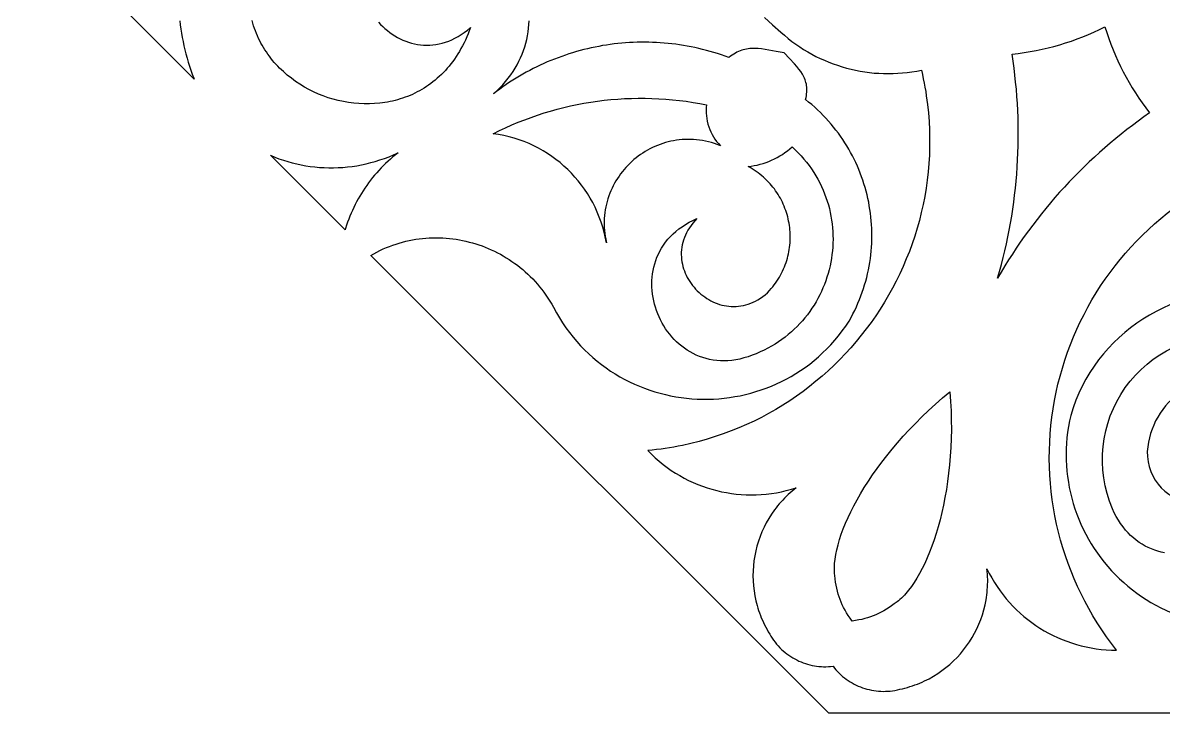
# Model space of a CAD drawing. Extents: x -492 to 492, y -420 to 420.
# Drawn here: x -173.3 to -29.7, y -173.3 to -86.3 of the extents above; entities that cross this region are included whole.
import ezdxf

# ---------------------------------------------------------------- set-up
doc = ezdxf.new("R2010")
doc.units = 0
doc.layers.add('LAYER_1', color=18, linetype='CONTINUOUS')

msp = doc.modelspace()

# ---------------------------------------------------------------- linework, layer by layer
at = {"layer": 'LAYER_1'}
for points in [[(-153.51, -86), (-153.45, -86.53), (-153.38, -87.06), (-153.3, -87.58), (-153.2, -88.11), (-153.1, -88.63), (-152.99, -89.15), (-152.87, -89.67), (-152.74, -90.19), (-152.6, -90.7), (-152.45, -91.21), (-152.29, -91.72), (-152.12, -92.23), (-151.94, -92.73), (-151.75, -93.23), (-151.7, -93.36), (-173.28, -71.78)], [(-128.49, -86.19), (-128.23, -86.47), (-127.95, -86.74), (-127.67, -87), (-127.37, -87.25), (-127.07, -87.48), (-126.75, -87.7), (-126.43, -87.91), (-126.1, -88.1), (-125.76, -88.27), (-125.41, -88.43), (-125.06, -88.58), (-124.7, -88.71), (-124.33, -88.82), (-123.96, -88.91), (-123.58, -88.98), (-123.2, -89.03), (-122.82, -89.07), (-122.43, -89.08), (-122.04, -89.08), (-121.64, -89.05), (-121.25, -89), (-120.85, -88.93), (-120.45, -88.83), (-120.05, -88.71), (-119.65, -88.57), (-119.25, -88.4), (-118.86, -88.21), (-118.46, -87.99), (-118.07, -87.75), (-117.68, -87.48), (-117.29, -87.18), (-116.9, -86.85), (-117.05, -87.26), (-117.21, -87.66), (-117.37, -88.05), (-117.54, -88.43), (-117.72, -88.8), (-117.9, -89.16), (-118.1, -89.51), (-118.29, -89.86), (-118.49, -90.19), (-118.7, -90.51), (-118.92, -90.83), (-119.14, -91.13), (-119.36, -91.43), (-119.6, -91.72), (-119.83, -92), (-120.07, -92.27), (-120.32, -92.53), (-120.57, -92.78), (-120.83, -93.02), (-121.09, -93.26), (-121.36, -93.48), (-121.63, -93.7), (-121.9, -93.91), (-122.18, -94.11), (-122.46, -94.3), (-122.74, -94.48), (-123.03, -94.66), (-123.32, -94.83), (-123.62, -94.98), (-123.92, -95.13), (-124.22, -95.28), (-124.52, -95.41), (-124.83, -95.53), (-125.14, -95.65), (-125.45, -95.76), (-125.76, -95.86), (-126.08, -95.96), (-126.39, -96.04), (-126.71, -96.12), (-127.03, -96.19), (-127.35, -96.25), (-127.68, -96.31), (-128, -96.36), (-128.33, -96.4), (-128.98, -96.45), (-129.64, -96.48), (-130.29, -96.48), (-130.95, -96.45), (-131.6, -96.4), (-132.26, -96.31), (-132.91, -96.2), (-133.55, -96.06), (-134.19, -95.89), (-134.82, -95.7), (-135.44, -95.48), (-136.05, -95.24), (-136.66, -94.97), (-137.25, -94.67), (-137.82, -94.36), (-138.39, -94.01), (-138.93, -93.65), (-139.46, -93.26), (-139.98, -92.85), (-140.47, -92.42), (-140.94, -91.97), (-141.17, -91.73), (-141.4, -91.49), (-141.61, -91.25), (-141.82, -91), (-142.03, -90.74), (-142.23, -90.48), (-142.42, -90.21), (-142.61, -89.94), (-142.79, -89.67), (-142.97, -89.39), (-143.13, -89.1), (-143.29, -88.81), (-143.45, -88.52), (-143.59, -88.22), (-143.73, -87.91), (-143.86, -87.6), (-143.99, -87.29), (-144.1, -86.97), (-144.21, -86.65), (-144.31, -86.32), (-144.4, -85.99)], [(6.3, -173.28), (-71.78, -173.28), (-129.47, -115.59), (-129.09, -115.37), (-128.69, -115.16), (-128.3, -114.96), (-127.9, -114.77), (-127.5, -114.6), (-127.09, -114.44), (-126.69, -114.29), (-126.28, -114.15), (-125.87, -114.02), (-125.45, -113.9), (-125.03, -113.8), (-124.62, -113.71), (-124.2, -113.62), (-123.78, -113.55), (-123.36, -113.49), (-122.93, -113.45), (-122.51, -113.41), (-122.09, -113.38), (-121.67, -113.36), (-121.24, -113.36), (-120.82, -113.37), (-120.4, -113.38), (-119.98, -113.41), (-119.56, -113.45), (-119.14, -113.5), (-118.72, -113.55), (-118.3, -113.62), (-117.89, -113.7), (-117.48, -113.79), (-117.07, -113.89), (-116.66, -114), (-116.25, -114.12), (-115.85, -114.25), (-115.45, -114.39), (-115.06, -114.54), (-114.67, -114.7), (-114.28, -114.87), (-113.9, -115.05), (-113.52, -115.24), (-113.14, -115.44), (-112.77, -115.65), (-112.4, -115.87), (-112.04, -116.09), (-111.69, -116.33), (-111.34, -116.58), (-111, -116.83), (-110.66, -117.1), (-110.33, -117.37), (-110, -117.65), (-109.68, -117.94), (-109.37, -118.24), (-109.07, -118.55), (-108.77, -118.87), (-108.48, -119.2), (-108.2, -119.53), (-107.92, -119.88), (-107.66, -120.23), (-107.4, -120.59), (-107.15, -120.96), (-106.91, -121.34), (-106.68, -121.73), (-106.46, -122.12), (-106.09, -122.8), (-105.7, -123.45), (-105.3, -124.09), (-104.88, -124.71), (-104.44, -125.3), (-103.98, -125.88), (-103.51, -126.43), (-103.03, -126.97), (-102.53, -127.48), (-102.01, -127.98), (-101.49, -128.45), (-100.95, -128.91), (-100.39, -129.34), (-99.83, -129.75), (-99.26, -130.15), (-98.67, -130.52), (-98.08, -130.87), (-97.47, -131.2), (-96.86, -131.51), (-96.24, -131.81), (-95.61, -132.07), (-94.97, -132.32), (-94.33, -132.55), (-93.68, -132.76), (-93.02, -132.95), (-92.36, -133.11), (-91.7, -133.26), (-91.03, -133.39), (-90.36, -133.49), (-89.69, -133.57), (-89.01, -133.64), (-88.34, -133.68), (-87.66, -133.7), (-86.98, -133.7), (-86.3, -133.68), (-85.62, -133.64), (-84.95, -133.57), (-84.27, -133.49), (-83.6, -133.38), (-82.93, -133.26), (-82.27, -133.11), (-81.6, -132.94), (-80.95, -132.75), (-80.3, -132.54), (-79.65, -132.31), (-79.01, -132.06), (-78.38, -131.78), (-77.75, -131.49), (-77.14, -131.17), (-76.53, -130.83), (-75.93, -130.47), (-75.34, -130.09), (-74.76, -129.69), (-74.19, -129.27), (-73.63, -128.82), (-73.09, -128.36), (-72.56, -127.87), (-72.04, -127.36), (-71.53, -126.83), (-71.04, -126.27), (-70.56, -125.7), (-70.1, -125.1), (-69.65, -124.49), (-69.22, -123.85), (-68.98, -123.4), (-68.74, -122.96), (-68.52, -122.51), (-68.31, -122.06), (-68.11, -121.61), (-67.92, -121.15), (-67.74, -120.69), (-67.57, -120.23), (-67.41, -119.76), (-67.27, -119.3), (-67.13, -118.83), (-67.01, -118.36), (-66.9, -117.89), (-66.79, -117.41), (-66.7, -116.94), (-66.62, -116.46), (-66.55, -115.99), (-66.49, -115.51), (-66.44, -115.03), (-66.4, -114.56), (-66.38, -114.08), (-66.36, -113.6), (-66.35, -113.12), (-66.36, -112.65), (-66.37, -112.17), (-66.4, -111.69), (-66.43, -111.22), (-66.48, -110.75), (-66.53, -110.27), (-66.6, -109.8), (-66.68, -109.33), (-66.76, -108.86), (-66.86, -108.4), (-66.97, -107.94), (-67.08, -107.48), (-67.21, -107.02), (-67.35, -106.56), (-67.49, -106.11), (-67.65, -105.66), (-67.82, -105.21), (-68, -104.77), (-68.18, -104.33), (-68.38, -103.89), (-68.58, -103.46), (-68.8, -103.03), (-69.03, -102.61), (-69.26, -102.19), (-69.51, -101.78), (-69.76, -101.37), (-70.03, -100.96), (-70.3, -100.57), (-70.58, -100.17), (-70.88, -99.78), (-71.18, -99.4), (-71.49, -99.03), (-71.81, -98.65), (-72.14, -98.29), (-72.48, -97.93), (-72.83, -97.58), (-73.19, -97.24), (-73.55, -96.9), (-73.93, -96.57), (-74.32, -96.25), (-74.71, -95.93), (-74.65, -95.69), (-74.61, -95.45), (-74.57, -95.22), (-74.55, -95), (-74.54, -94.79), (-74.55, -94.58), (-74.56, -94.38), (-74.58, -94.18), (-74.61, -93.99), (-74.66, -93.8), (-74.71, -93.62), (-74.77, -93.44), (-74.84, -93.26), (-74.92, -93.09), (-75.01, -92.92), (-75.1, -92.75), (-75.31, -92.42), (-75.55, -92.09), (-75.82, -91.77), (-76.1, -91.44), (-76.72, -90.77), (-77.39, -90.06), (-78.4, -89.88), (-79.34, -89.7), (-79.8, -89.62), (-80.24, -89.56), (-80.68, -89.52), (-81.1, -89.49), (-81.52, -89.5), (-81.73, -89.51), (-81.94, -89.54), (-82.14, -89.57), (-82.34, -89.61), (-82.55, -89.66), (-82.75, -89.72), (-82.95, -89.79), (-83.15, -89.87), (-83.35, -89.97), (-83.55, -90.08), (-83.76, -90.2), (-83.96, -90.33), (-84.16, -90.48), (-84.36, -90.64), (-84.83, -90.47), (-85.3, -90.31), (-85.78, -90.15), (-86.25, -90.01), (-86.73, -89.87), (-87.2, -89.74), (-87.68, -89.61), (-88.16, -89.5), (-88.64, -89.39), (-89.13, -89.29), (-89.61, -89.2), (-90.09, -89.12), (-90.58, -89.04), (-91.06, -88.97), (-91.55, -88.91), (-92.03, -88.86), (-92.52, -88.81), (-93, -88.78), (-93.49, -88.75), (-93.98, -88.73), (-94.46, -88.71), (-94.95, -88.71), (-95.44, -88.71), (-95.92, -88.72), (-96.41, -88.73), (-96.89, -88.76), (-97.38, -88.79), (-97.86, -88.83), (-98.34, -88.88), (-98.82, -88.93), (-99.3, -88.99), (-99.78, -89.06), (-100.26, -89.14), (-100.74, -89.23), (-101.21, -89.32), (-101.69, -89.42), (-102.16, -89.53), (-102.63, -89.64), (-103.1, -89.77), (-103.57, -89.9), (-104.04, -90.03), (-104.5, -90.18), (-104.96, -90.33), (-105.42, -90.49), (-105.88, -90.66), (-106.33, -90.83), (-106.79, -91.01), (-107.24, -91.2), (-107.68, -91.4), (-108.13, -91.6), (-108.57, -91.81), (-109.01, -92.03), (-109.45, -92.26), (-109.88, -92.49), (-110.31, -92.73), (-110.73, -92.98), (-111.16, -93.23), (-111.58, -93.5), (-111.99, -93.76), (-112.4, -94.04), (-112.81, -94.32), (-113.22, -94.61), (-113.62, -94.91), (-114.02, -95.22), (-113.6, -94.84), (-113.21, -94.46), (-112.83, -94.07), (-112.48, -93.67), (-112.15, -93.26), (-111.84, -92.84), (-111.55, -92.42), (-111.28, -91.99), (-111.03, -91.55), (-110.8, -91.11), (-110.59, -90.66), (-110.4, -90.21), (-110.22, -89.75), (-110.07, -89.29), (-109.94, -88.83), (-109.82, -88.36), (-109.72, -87.89), (-109.64, -87.42), (-109.58, -86.95), (-109.54, -86.48), (-109.51, -86)]]:
    msp.add_lwpolyline(points, dxfattribs=at)
for points in [[(-79.9, -85.59), (-78.86, -86.51), (-77.83, -87.43), (-77.82, -87.44), (-77.36, -87.84), (-76.9, -88.23), (-76.42, -88.6), (-75.94, -88.95), (-75.45, -89.29), (-74.95, -89.61), (-74.44, -89.92), (-73.92, -90.21), (-73.4, -90.49), (-72.86, -90.75), (-72.32, -90.99), (-71.78, -91.22), (-71.23, -91.43), (-70.67, -91.62), (-70.11, -91.8), (-69.54, -91.97), (-68.97, -92.11), (-68.4, -92.24), (-67.82, -92.35), (-67.23, -92.45), (-66.65, -92.52), (-66.06, -92.59), (-65.47, -92.63), (-64.88, -92.65), (-64.28, -92.66), (-63.69, -92.65), (-63.09, -92.63), (-62.5, -92.58), (-61.9, -92.52), (-61.31, -92.44), (-60.71, -92.34), (-60.12, -92.23), (-59.99, -92.77), (-59.88, -93.31), (-59.77, -93.85), (-59.67, -94.39), (-59.58, -94.93), (-59.5, -95.47), (-59.36, -96.55), (-59.24, -97.63), (-59.16, -98.7), (-59.1, -99.77), (-59.08, -100.83), (-59.08, -101.89), (-59.12, -102.95), (-59.18, -104), (-59.27, -105.04), (-59.39, -106.08), (-59.53, -107.11), (-59.7, -108.14), (-59.9, -109.16), (-60.13, -110.17), (-60.38, -111.17), (-60.66, -112.16), (-60.96, -113.14), (-61.29, -114.11), (-61.64, -115.07), (-62.02, -116.03), (-62.42, -116.97), (-62.84, -117.89), (-63.29, -118.81), (-63.76, -119.71), (-64.26, -120.6), (-64.78, -121.48), (-65.31, -122.35), (-65.88, -123.19), (-66.46, -124.03), (-67.06, -124.85), (-67.69, -125.65), (-68.33, -126.44), (-69, -127.21), (-69.69, -127.96), (-70.39, -128.7), (-71.12, -129.41), (-71.86, -130.11), (-72.62, -130.79), (-73.4, -131.45), (-74.2, -132.1), (-75.02, -132.72), (-75.85, -133.32), (-76.7, -133.9), (-77.57, -134.45), (-78.46, -134.99), (-79.36, -135.5), (-80.27, -135.99), (-81.2, -136.46), (-82.15, -136.9), (-83.11, -137.32), (-84.09, -137.71), (-85.07, -138.08), (-86.08, -138.42), (-87.09, -138.74), (-88.12, -139.03), (-89.17, -139.29), (-90.22, -139.53), (-90.75, -139.63), (-91.29, -139.73), (-91.83, -139.83), (-92.37, -139.91), (-92.91, -139.99), (-93.46, -140.06), (-94.01, -140.13), (-94.56, -140.18), (-94.1, -140.65), (-93.63, -141.09), (-93.15, -141.51), (-92.65, -141.92), (-92.14, -142.3), (-91.62, -142.67), (-91.09, -143.02), (-90.54, -143.34), (-89.99, -143.65), (-89.43, -143.93), (-88.86, -144.2), (-88.28, -144.45), (-87.69, -144.67), (-87.1, -144.88), (-86.5, -145.06), (-85.9, -145.22), (-85.28, -145.36), (-84.67, -145.48), (-84.05, -145.58), (-83.43, -145.66), (-82.8, -145.72), (-82.17, -145.75), (-81.54, -145.76), (-80.91, -145.75), (-80.28, -145.72), (-79.65, -145.66), (-79.01, -145.59), (-78.38, -145.49), (-77.75, -145.36), (-77.13, -145.22), (-76.5, -145.05), (-75.88, -144.86), (-76.14, -145.07), (-76.4, -145.28), (-76.65, -145.5), (-76.9, -145.72), (-77.14, -145.95), (-77.37, -146.18), (-77.59, -146.42), (-77.81, -146.66), (-78.03, -146.9), (-78.23, -147.15), (-78.43, -147.41), (-78.63, -147.66), (-78.99, -148.19), (-79.34, -148.73), (-79.65, -149.28), (-79.94, -149.85), (-80.2, -150.42), (-80.44, -151.01), (-80.65, -151.61), (-80.83, -152.21), (-80.98, -152.82), (-81.11, -153.44), (-81.21, -154.06), (-81.28, -154.69), (-81.32, -155.32), (-81.33, -155.95), (-81.32, -156.58), (-81.28, -157.21), (-81.2, -157.84), (-81.1, -158.47), (-80.97, -159.1), (-80.81, -159.72), (-80.72, -160.03), (-80.62, -160.34), (-80.52, -160.64), (-80.4, -160.95), (-80.28, -161.25), (-80.15, -161.55), (-80.02, -161.85), (-79.87, -162.15), (-79.72, -162.44), (-79.56, -162.74), (-79.4, -163.03), (-79.22, -163.31), (-79.07, -163.58), (-78.9, -163.84), (-78.73, -164.09), (-78.54, -164.34), (-78.35, -164.57), (-78.15, -164.8), (-77.95, -165.02), (-77.73, -165.23), (-77.51, -165.43), (-77.29, -165.62), (-77.05, -165.8), (-76.81, -165.97), (-76.57, -166.14), (-76.32, -166.29), (-76.07, -166.44), (-75.81, -166.57), (-75.54, -166.7), (-75.27, -166.81), (-75, -166.92), (-74.73, -167.02), (-74.45, -167.1), (-74.17, -167.18), (-73.88, -167.25), (-73.6, -167.3), (-73.31, -167.35), (-73.02, -167.38), (-72.72, -167.41), (-72.43, -167.42), (-72.14, -167.42), (-71.84, -167.41), (-71.55, -167.39), (-71.25, -167.36), (-71.07, -167.6), (-70.88, -167.82), (-70.68, -168.04), (-70.47, -168.24), (-70.26, -168.44), (-70.04, -168.64), (-69.82, -168.82), (-69.58, -168.99), (-69.35, -169.16), (-69.1, -169.32), (-68.85, -169.47), (-68.6, -169.6), (-68.34, -169.73), (-68.08, -169.86), (-67.81, -169.97), (-67.54, -170.07), (-67.26, -170.16), (-66.98, -170.24), (-66.7, -170.31), (-66.41, -170.38), (-66.12, -170.43), (-65.83, -170.47), (-65.54, -170.5), (-65.25, -170.52), (-64.95, -170.53), (-64.65, -170.52), (-64.35, -170.51), (-64.05, -170.49), (-63.75, -170.45), (-63.45, -170.4), (-63.15, -170.34), (-62.85, -170.27), (-62.52, -170.2), (-62.2, -170.12), (-61.88, -170.03), (-61.56, -169.93), (-61.25, -169.83), (-60.94, -169.72), (-60.63, -169.61), (-60.33, -169.48), (-60.03, -169.35), (-59.74, -169.22), (-59.45, -169.08), (-59.16, -168.93), (-58.6, -168.61), (-58.06, -168.27), (-57.53, -167.91), (-57.03, -167.53), (-56.54, -167.12), (-56.08, -166.69), (-55.63, -166.25), (-55.21, -165.78), (-54.81, -165.3), (-54.43, -164.8), (-54.07, -164.28), (-53.73, -163.74), (-53.42, -163.2), (-53.14, -162.63), (-52.88, -162.06), (-52.64, -161.47), (-52.44, -160.87), (-52.26, -160.26), (-52.1, -159.64), (-51.98, -159.01), (-51.93, -158.69), (-51.88, -158.37), (-51.85, -158.05), (-51.82, -157.72), (-51.79, -157.4), (-51.78, -157.07), (-51.77, -156.74), (-51.77, -156.42), (-51.78, -156.08), (-51.8, -155.75), (-51.82, -155.42), (-51.86, -155.09), (-51.57, -155.67), (-51.26, -156.23), (-50.93, -156.79), (-50.58, -157.33), (-50.21, -157.85), (-49.83, -158.36), (-49.43, -158.85), (-49.02, -159.33), (-48.59, -159.8), (-48.14, -160.24), (-47.68, -160.67), (-47.21, -161.09), (-46.72, -161.48), (-46.22, -161.86), (-45.71, -162.22), (-45.19, -162.56), (-44.65, -162.89), (-44.1, -163.19), (-43.54, -163.48), (-42.98, -163.75), (-42.4, -163.99), (-41.81, -164.22), (-41.22, -164.43), (-40.61, -164.62), (-40, -164.78), (-39.38, -164.93), (-38.76, -165.05), (-38.13, -165.15), (-37.49, -165.23), (-36.85, -165.28), (-36.2, -165.32), (-35.55, -165.33, -0.453995), (-24.82, -107.29, 0.240725)], [(-17.39, -120.38, 0.373134), (-41.32, -135.74, 0.574165), (-14.29, -161.41)], [(-29.5, -153.06), (-29.92, -152.97), (-30.33, -152.86), (-30.74, -152.73), (-31.15, -152.58), (-31.55, -152.4), (-31.94, -152.21), (-32.32, -151.99), (-32.7, -151.75), (-33.07, -151.48), (-33.42, -151.19), (-33.77, -150.88), (-34.1, -150.55), (-34.43, -150.19), (-34.73, -149.8), (-35.03, -149.39), (-35.31, -148.96), (-35.58, -148.5), (-35.83, -148.01), (-36.06, -147.5, -0.562024), (-20.57, -125.7, 0.166667)], [(-18.52, -131.41, 0.487168), (-31.68, -140.28, 1), (-18.81, -140.6)]]:
    msp.add_lwpolyline(points, format="xyb", dxfattribs=at)
msp.add_lwpolyline([(-36.78, -87.5), (-36.53, -88.23), (-36.26, -88.95), (-35.98, -89.66), (-35.68, -90.37), (-35.37, -91.07), (-35.04, -91.76), (-34.7, -92.45), (-34.33, -93.12), (-33.96, -93.79), (-33.57, -94.45), (-33.16, -95.1), (-32.74, -95.74), (-32.3, -96.37), (-31.85, -97), (-31.38, -97.61, 0.11065), (-50.54, -118.45), (-50.29, -117.59), (-50.05, -116.73), (-49.83, -115.86), (-49.62, -115), (-49.42, -114.13), (-49.24, -113.25), (-49.06, -112.38), (-48.9, -111.5), (-48.75, -110.63), (-48.62, -109.74), (-48.49, -108.86), (-48.38, -107.98), (-48.28, -107.1), (-48.19, -106.21), (-48.12, -105.32), (-48.06, -104.43), (-48, -103.55), (-47.97, -102.66), (-47.94, -101.77), (-47.93, -100.88), (-47.92, -99.98), (-47.93, -99.09), (-47.95, -98.2), (-47.99, -97.31), (-48.03, -96.42), (-48.09, -95.53), (-48.16, -94.64), (-48.25, -93.75), (-48.34, -92.87), (-48.45, -91.98), (-48.56, -91.09), (-48.69, -90.21), (-47.93, -90.12), (-47.17, -90.02), (-46.41, -89.89), (-45.66, -89.76), (-44.91, -89.6), (-44.17, -89.43), (-43.43, -89.23), (-42.69, -89.03), (-41.96, -88.8), (-41.23, -88.56), (-40.51, -88.3), (-39.8, -88.03), (-39.09, -87.74), (-38.39, -87.43), (-37.69, -87.11), (-37.01, -86.77)], format="xyb", close=True, dxfattribs=at)
for points in [[(-94.91, -95.77), (-94.05, -95.79), (-93.19, -95.83), (-92.32, -95.89), (-91.46, -95.96), (-90.6, -96.05), (-89.74, -96.16), (-88.88, -96.29), (-88.03, -96.44), (-87.17, -96.6), (-87.21, -96.95), (-87.22, -97.3), (-87.22, -97.65), (-87.2, -98), (-87.15, -98.34), (-87.09, -98.68), (-87, -99.02), (-86.9, -99.36), (-86.78, -99.69), (-86.64, -100.01), (-86.49, -100.33), (-86.31, -100.63), (-86.12, -100.93), (-85.91, -101.21), (-85.68, -101.49), (-85.44, -101.75), (-85.82, -101.6), (-86.19, -101.48), (-86.56, -101.36), (-86.94, -101.26), (-87.31, -101.18), (-87.68, -101.1), (-88.06, -101.05), (-88.43, -101), (-88.8, -100.97), (-89.16, -100.96), (-89.53, -100.95), (-89.89, -100.96), (-90.25, -100.98), (-90.61, -101.02), (-90.97, -101.06), (-91.32, -101.12), (-91.67, -101.19), (-92.01, -101.27), (-92.35, -101.36), (-92.69, -101.47), (-93.02, -101.58), (-93.35, -101.71), (-93.68, -101.85), (-93.99, -101.99), (-94.31, -102.15), (-94.62, -102.32), (-94.92, -102.49), (-95.21, -102.68), (-95.5, -102.87), (-95.79, -103.08), (-96.06, -103.29), (-96.33, -103.51), (-96.59, -103.74), (-96.85, -103.98), (-97.09, -104.23), (-97.33, -104.49), (-97.56, -104.75), (-97.78, -105.02), (-98, -105.3), (-98.2, -105.58), (-98.4, -105.87), (-98.58, -106.17), (-98.76, -106.47), (-98.92, -106.79), (-99.08, -107.1), (-99.23, -107.42), (-99.36, -107.75), (-99.49, -108.09), (-99.6, -108.43), (-99.7, -108.77), (-99.79, -109.12), (-99.87, -109.47), (-99.93, -109.83), (-99.99, -110.19), (-100.03, -110.56), (-100.06, -110.93), (-100.07, -111.3), (-100.07, -111.67), (-100.06, -112.05), (-100.04, -112.44), (-100, -112.82), (-99.94, -113.21), (-99.94, -113.24), (-100.07, -112.66), (-100.25, -112.01), (-100.46, -111.37), (-100.69, -110.74), (-100.94, -110.12), (-101.21, -109.52), (-101.51, -108.93), (-101.83, -108.35), (-102.18, -107.79), (-102.54, -107.25), (-102.92, -106.72), (-103.33, -106.2), (-103.75, -105.71), (-104.19, -105.23), (-104.65, -104.76), (-105.13, -104.32), (-105.63, -103.89), (-106.14, -103.49), (-106.67, -103.1), (-107.21, -102.74), (-107.77, -102.39), (-108.34, -102.07), (-108.93, -101.77), (-109.53, -101.49), (-110.14, -101.24), (-110.77, -101.01), (-111.4, -100.81), (-112.05, -100.62), (-112.71, -100.47), (-113.37, -100.34), (-114.05, -100.24), (-113.27, -99.85), (-112.48, -99.48), (-111.69, -99.13), (-110.89, -98.79), (-110.08, -98.48), (-109.27, -98.18), (-108.45, -97.89), (-107.63, -97.63), (-106.81, -97.38), (-105.98, -97.15), (-105.14, -96.94), (-104.3, -96.74), (-103.46, -96.57), (-102.62, -96.41), (-101.77, -96.26), (-100.92, -96.14), (-100.06, -96.03), (-99.21, -95.95), (-98.35, -95.88), (-97.49, -95.82), (-96.63, -95.79), (-95.77, -95.77)], [(-76.01, -102.26), (-75.63, -102.64), (-75.26, -103.03), (-74.91, -103.43), (-74.58, -103.84), (-74.26, -104.26), (-73.96, -104.68), (-73.68, -105.11), (-73.41, -105.54), (-73.16, -105.98), (-72.92, -106.43), (-72.7, -106.88), (-72.5, -107.34), (-72.31, -107.8), (-72.14, -108.27), (-71.98, -108.73), (-71.84, -109.21), (-71.71, -109.68), (-71.6, -110.16), (-71.51, -110.64), (-71.43, -111.12), (-71.36, -111.61), (-71.31, -112.09), (-71.28, -112.58), (-71.26, -113.06), (-71.25, -113.55), (-71.26, -114.03), (-71.29, -114.52), (-71.33, -115), (-71.38, -115.48), (-71.45, -115.96), (-71.53, -116.44), (-71.63, -116.91), (-71.74, -117.38), (-71.87, -117.85), (-72.01, -118.31), (-72.16, -118.77), (-72.33, -119.23), (-72.52, -119.68), (-72.71, -120.12), (-72.92, -120.56), (-73.15, -120.99), (-73.39, -121.42), (-73.64, -121.83), (-73.9, -122.25), (-74.18, -122.65), (-74.47, -123.05), (-74.78, -123.43), (-75.1, -123.81), (-75.43, -124.18), (-75.77, -124.54), (-76.13, -124.89), (-76.5, -125.23), (-76.89, -125.56), (-77.28, -125.88), (-77.69, -126.18), (-78.11, -126.48), (-78.55, -126.76), (-79, -127.03), (-79.45, -127.28), (-79.93, -127.53), (-80.41, -127.75), (-80.91, -127.97), (-81.42, -128.17), (-81.95, -128.36), (-82.47, -128.51), (-82.99, -128.64), (-83.49, -128.74), (-83.99, -128.81), (-84.48, -128.85), (-84.97, -128.87), (-85.44, -128.86), (-85.9, -128.82), (-86.36, -128.77), (-86.8, -128.69), (-87.24, -128.58), (-87.66, -128.46), (-88.08, -128.31), (-88.48, -128.14), (-88.87, -127.96), (-89.25, -127.75), (-89.61, -127.53), (-89.97, -127.29), (-90.31, -127.03), (-90.64, -126.76), (-90.96, -126.47), (-91.26, -126.17), (-91.55, -125.85), (-91.82, -125.52), (-92.08, -125.18), (-92.33, -124.83), (-92.56, -124.47), (-92.77, -124.1), (-92.97, -123.72), (-93.16, -123.33), (-93.33, -122.93), (-93.48, -122.53), (-93.61, -122.12), (-93.73, -121.71), (-93.83, -121.29), (-93.91, -120.87), (-93.98, -120.45), (-94.02, -120.02), (-94.05, -119.6), (-94.06, -119.17), (-94.05, -118.74), (-94.02, -118.31), (-93.97, -117.89), (-93.9, -117.47), (-93.81, -117.05), (-93.7, -116.63), (-93.57, -116.22), (-93.42, -115.82), (-93.24, -115.42), (-93.05, -115.03), (-92.83, -114.65), (-92.59, -114.27), (-92.33, -113.91), (-92.04, -113.55), (-91.73, -113.21), (-91.4, -112.88), (-91.04, -112.56), (-90.66, -112.25), (-90.25, -111.96), (-89.82, -111.68), (-89.37, -111.41), (-88.89, -111.17), (-88.38, -110.94), (-88.65, -111.23), (-88.9, -111.52), (-89.13, -111.81), (-89.34, -112.11), (-89.53, -112.41), (-89.69, -112.72), (-89.84, -113.02), (-89.97, -113.33), (-90.08, -113.64), (-90.17, -113.95), (-90.24, -114.25), (-90.3, -114.56), (-90.33, -114.87), (-90.36, -115.18), (-90.36, -115.48), (-90.35, -115.79), (-90.32, -116.09), (-90.28, -116.39), (-90.22, -116.68), (-90.15, -116.97), (-90.07, -117.26), (-89.97, -117.54), (-89.86, -117.82), (-89.73, -118.09), (-89.6, -118.36), (-89.45, -118.62), (-89.29, -118.88), (-89.12, -119.13), (-88.94, -119.37), (-88.75, -119.6), (-88.55, -119.83), (-88.34, -120.04), (-88.12, -120.25), (-87.89, -120.45), (-87.66, -120.64), (-87.41, -120.82), (-87.16, -120.99), (-86.91, -121.14), (-86.65, -121.29), (-86.38, -121.42), (-86.1, -121.54), (-85.82, -121.65), (-85.54, -121.75), (-85.25, -121.83), (-84.96, -121.9), (-84.66, -121.95), (-84.36, -121.99), (-84.06, -122.02), (-83.76, -122.02), (-83.45, -122.02), (-83.15, -121.99), (-82.84, -121.95), (-82.53, -121.89), (-82.23, -121.82), (-81.92, -121.73), (-81.61, -121.61), (-81.31, -121.48), (-81, -121.33), (-80.7, -121.16), (-80.4, -120.97), (-80.11, -120.76), (-79.81, -120.53), (-79.52, -120.28), (-79.24, -120), (-79.04, -119.77), (-78.84, -119.54), (-78.66, -119.3), (-78.48, -119.06), (-78.31, -118.81), (-78.15, -118.57), (-78, -118.32), (-77.86, -118.06), (-77.72, -117.8), (-77.6, -117.55), (-77.48, -117.28), (-77.37, -117.02), (-77.26, -116.75), (-77.17, -116.48), (-77.08, -116.21), (-77, -115.94), (-76.93, -115.67), (-76.87, -115.4), (-76.81, -115.12), (-76.76, -114.84), (-76.72, -114.57), (-76.69, -114.29), (-76.66, -114.01), (-76.65, -113.73), (-76.64, -113.46), (-76.64, -113.18), (-76.64, -112.9), (-76.66, -112.62), (-76.68, -112.34), (-76.71, -112.07), (-76.74, -111.79), (-76.79, -111.52), (-76.84, -111.25), (-76.9, -110.98), (-76.96, -110.71), (-77.04, -110.44), (-77.12, -110.17), (-77.2, -109.91), (-77.3, -109.65), (-77.4, -109.39), (-77.51, -109.13), (-77.63, -108.88), (-77.75, -108.63), (-77.88, -108.38), (-78.02, -108.14), (-78.17, -107.9), (-78.32, -107.66), (-78.48, -107.43), (-78.64, -107.2), (-78.82, -106.97), (-79, -106.75), (-79.18, -106.54), (-79.38, -106.33), (-79.58, -106.12), (-79.78, -105.92), (-80, -105.72), (-80.22, -105.53), (-80.45, -105.35), (-80.68, -105.17), (-80.92, -104.99), (-81.17, -104.83), (-81.42, -104.66), (-81.68, -104.51), (-81.95, -104.36), (-81.56, -104.32), (-81.18, -104.26), (-80.8, -104.19), (-80.43, -104.1), (-80.06, -103.99), (-79.69, -103.87), (-79.33, -103.74), (-78.98, -103.59), (-78.63, -103.42), (-78.29, -103.24), (-77.95, -103.05), (-77.63, -102.85), (-77.31, -102.63), (-77, -102.39), (-76.7, -102.15), (-76.41, -101.89)], [(-126.36, -102.9), (-126.67, -103.16), (-126.98, -103.43), (-127.29, -103.71), (-127.59, -103.99), (-127.88, -104.27), (-128.16, -104.56), (-128.44, -104.86), (-128.71, -105.16), (-128.98, -105.47), (-129.24, -105.78), (-129.49, -106.1), (-129.73, -106.42), (-129.97, -106.75), (-130.2, -107.09), (-130.42, -107.42), (-130.64, -107.76), (-130.85, -108.11), (-131.05, -108.46), (-131.24, -108.82), (-131.43, -109.17), (-131.61, -109.54), (-131.78, -109.9), (-131.94, -110.27), (-132.1, -110.65), (-132.24, -111.02), (-132.38, -111.4), (-132.51, -111.78), (-132.64, -112.17), (-132.69, -112.36), (-142.1, -102.95), (-142.1, -102.95), (-141.56, -103.18), (-141.02, -103.39), (-140.47, -103.58), (-139.92, -103.75), (-139.36, -103.91), (-138.79, -104.05), (-138.22, -104.17), (-137.65, -104.28), (-137.08, -104.36), (-136.5, -104.43), (-135.92, -104.49), (-135.33, -104.52), (-134.75, -104.54), (-134.16, -104.54), (-133.57, -104.52), (-132.98, -104.48), (-132.4, -104.43), (-131.81, -104.36), (-131.22, -104.27), (-130.63, -104.16), (-130.05, -104.04), (-129.47, -103.89), (-128.89, -103.73), (-128.31, -103.55), (-127.73, -103.35), (-127.16, -103.14), (-126.6, -102.9), (-126.03, -102.65)], [(-99.92, -113.32), (-99.79, -113.99), (-99.88, -113.6), (-99.94, -113.24)], [(-56.44, -133.98), (-56.38, -135.18), (-56.36, -136.36), (-56.35, -137.52), (-56.38, -138.67), (-56.42, -139.79), (-56.49, -140.9), (-56.58, -141.98), (-56.69, -143.04), (-56.83, -144.08), (-56.98, -145.09), (-57.15, -146.08), (-57.34, -147.05), (-57.54, -147.98), (-57.76, -148.89), (-58, -149.77), (-58.25, -150.62), (-58.51, -151.44), (-58.79, -152.23), (-59.08, -152.99), (-59.38, -153.71), (-59.69, -154.4), (-60.01, -155.06), (-60.34, -155.68), (-60.68, -156.26), (-61.03, -156.81), (-61.38, -157.32), (-61.73, -157.79), (-62.09, -158.21), (-62.27, -158.41), (-62.46, -158.6), (-62.64, -158.78), (-62.82, -158.95), (-63.01, -159.11), (-63.19, -159.25), (-63.54, -159.51), (-63.87, -159.75), (-64.2, -159.97), (-64.53, -160.18), (-64.86, -160.37), (-65.19, -160.55), (-65.52, -160.72), (-65.85, -160.87), (-66.19, -161.01), (-66.54, -161.14), (-66.89, -161.25), (-67.26, -161.35), (-67.63, -161.45), (-68.02, -161.53), (-68.43, -161.6), (-68.85, -161.66), (-69.1, -161.31), (-69.33, -160.97), (-69.54, -160.64), (-69.73, -160.3), (-69.91, -159.97), (-70.08, -159.63), (-70.22, -159.3), (-70.36, -158.96), (-70.48, -158.61), (-70.59, -158.26), (-70.69, -157.9), (-70.78, -157.53), (-70.86, -157.15), (-70.92, -156.76), (-70.98, -156.35), (-71.04, -155.93), (-71.06, -155.69), (-71.07, -155.45), (-71.08, -155.2), (-71.08, -154.95), (-71.07, -154.68), (-71.05, -154.41), (-70.99, -153.86), (-70.9, -153.28), (-70.77, -152.67), (-70.62, -152.04), (-70.43, -151.4), (-70.21, -150.73), (-69.96, -150.04), (-69.67, -149.34), (-69.36, -148.62), (-69.01, -147.89), (-68.63, -147.14), (-68.22, -146.38), (-67.78, -145.61), (-67.31, -144.83), (-66.8, -144.04), (-66.27, -143.25), (-65.7, -142.44), (-65.1, -141.64), (-64.48, -140.82), (-63.82, -140.01), (-63.13, -139.19), (-62.41, -138.38), (-61.66, -137.56), (-60.88, -136.75), (-60.07, -135.94), (-59.22, -135.14), (-58.35, -134.34), (-57.45, -133.55), (-56.52, -132.76)]]:
    msp.add_lwpolyline(points, close=True, dxfattribs=at)

doc.saveas('drawing.dxf')
